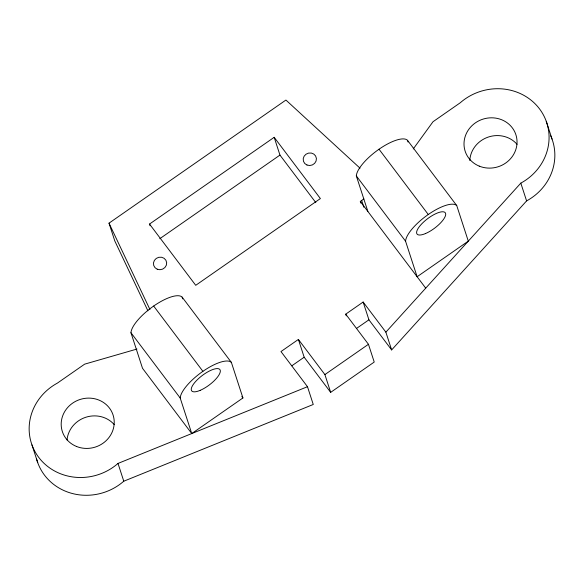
<?xml version="1.0" encoding="UTF-8"?>
<svg xmlns="http://www.w3.org/2000/svg" width="584" height="584" viewBox="0 0 584 584"><rect width="100%" height="100%" fill="white"/><g stroke="black" fill="none" stroke-linecap="round" stroke-linejoin="round"><path stroke-width="0.88" d="M413.253 148.949L433.007 121.735L460.221 102.791A53.735 50.334 -18 0 1 539.514 108.872A53.735 50.334 -18 0 1 520.818 183.128L385.871 332.157L391.645 349.933L526.593 200.903A53.735 50.334 -18 0 0 550.712 135.809M147.92 310.841L114.785 240.929L109.011 223.161L285.919 100.054L360.021 168.185M149.526 224.059L274.181 137.313L320.382 198.567L195.728 285.313L149.526 224.059L150.081 225.745M159.782 238.71L279.955 155.088L274.181 137.313M360.854 203.115L360.299 201.422L363.861 198.94M385.871 332.157L363.146 302.037L345.728 314.156L368.453 344.283L374.227 362.058L330.675 392.36L324.901 374.585L298.395 339.435L280.977 351.561L307.483 386.703L313.258 404.478L123.779 481.209A53.735 50.334 -18 0 1 36.434 458.484M191.749 433.569L242.929 397.959L231.381 362.409L182.135 297.125A31.762 10.585 -37 0 0 153.658 306.045A31.762 10.585 -37 0 0 130.962 332.734L142.511 368.285L191.749 433.569L180.201 398.025L130.962 332.734M291.832 365.796L304.169 357.211L298.395 339.435M356.583 328.391L368.92 319.806L363.146 302.037M324.901 374.585L368.453 344.283M136.977 349.042L84.629 364.161L57.407 383.097A53.735 50.334 -18 0 0 38.712 457.352A53.735 50.334 -18 0 0 118.005 463.433L307.483 386.703M407.501 140.306L456.746 205.59L468.295 241.134L417.115 276.743L405.566 241.199L356.328 175.915A31.762 10.585 -37 0 1 379.023 149.219A31.762 10.585 -37 0 1 407.501 140.306L408.063 142.036M379.023 149.219L428.269 214.503A31.762 10.585 -37 0 1 456.746 205.59M360.299 201.422L425.721 288.153M279.955 155.088L315.834 202.648M368.92 319.806L391.645 349.933M304.169 357.211L330.675 392.36M241.834 396.507L242.929 397.959M153.658 306.045L202.903 371.329A31.762 10.585 -37 0 1 231.381 362.409M109.011 223.161L149.935 309.52M546.259 121.304L552.033 139.08M520.818 183.128L526.593 200.903M356.328 175.915L367.876 211.459M361.664 200.473L363.861 207.24M345.728 314.156L346.276 315.849M182.135 297.125L182.697 298.862M118.005 463.433L123.779 481.209M31.967 444.92L37.741 462.696M67.036 440.007A26.681 24.995 -18 0 1 85.724 417.283A26.681 24.995 -18 0 1 114.223 424.612M469.799 160.527A26.681 24.995 -18 0 1 488.122 137.116A26.681 24.995 -18 0 1 517.037 144.306M405.566 241.199A31.762 10.585 -37 0 1 428.269 214.503M180.201 398.025A31.762 10.585 -37 0 1 202.903 371.329M76.424 446.431A26.681 24.995 -18 0 0 114.135 420.188A26.681 24.995 -18 0 0 72.555 403.179A26.681 24.995 -18 0 0 76.424 446.431M479.238 166.126A26.681 24.995 -18 0 0 516.949 139.883A26.681 24.995 -18 0 0 475.369 122.881A26.681 24.995 -18 0 0 479.238 166.126M157.242 269.217A6.672 6.249 -18 0 0 166.666 262.661A6.672 6.249 -18 0 0 156.271 258.405A6.672 6.249 -18 0 0 157.242 269.217M306.98 165.024A6.672 6.249 -18 0 0 316.411 158.461A6.672 6.249 -18 0 0 306.016 154.205A6.672 6.249 -18 0 0 306.98 165.024M425.597 233.512A17.673 5.891 -37 0 0 445.577 213.357A17.673 5.891 -37 0 0 422.283 223.314A17.673 5.891 -37 0 0 425.597 233.512M200.232 390.331A17.673 5.891 -37 0 0 220.212 370.176A17.673 5.891 -37 0 0 196.917 380.14A17.673 5.891 -37 0 0 200.232 390.331"/></g></svg>
